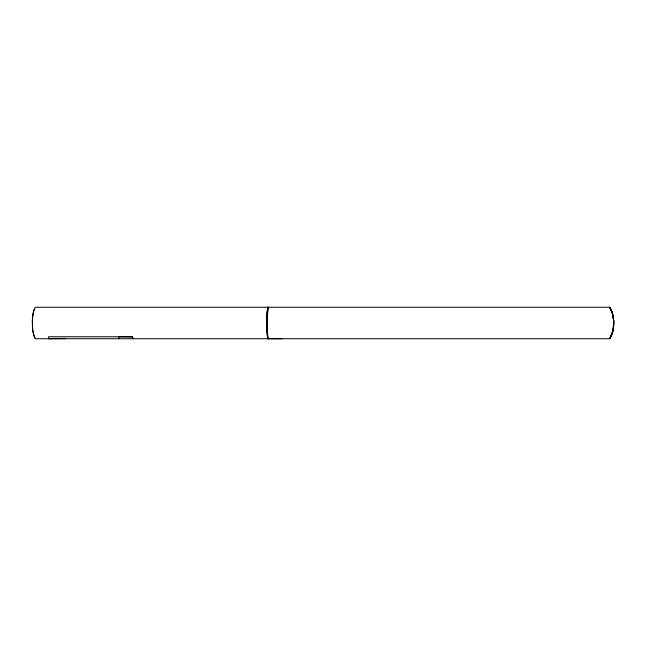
<?xml version="1.0" encoding="UTF-8"?>
<svg xmlns="http://www.w3.org/2000/svg" width="646" height="646" viewBox="0 0 646 646"><rect width="100%" height="100%" fill="white"/><g stroke="black" fill="none" stroke-linecap="round" stroke-linejoin="round"><path stroke-width="0.97" d="M282.157 338.738L267.953 338.73L267.896 338.27L267.573 338.738L266.758 323.016L267.573 307.262M267.137 323L267.953 307.262L267.145 311.453L266.758 323.016L267.961 338.738L267.21 335.387L266.758 324.042L267.702 338.294L266.951 321.958L267.961 307.262L266.976 314.077L267.137 324.034L266.758 323.016M613.684 324.034L613.692 323.024L612.61 331.955L609.751 338.738C615.113 329.307 615.113 316.702 609.759 307.262L35.32 307.262C32.066 313.27 32.203 320.448 32.437 327.094A33.624 21.124 -90 0 0 32.696 329.961L33.786 335.242L35.32 338.738L609.751 338.738C615.121 329.307 615.105 316.702 609.759 307.262L612.626 314.069L613.676 321.999L613.571 319.923L613.643 320.949M32.381 319.827L32.696 329.961M32.437 318.906L33.406 312.196M613.353 328.12L613.571 326.077M613.482 327.094L613.563 326.101M612.836 331.002L613.038 330.049M612.844 331.002L612.376 332.835M612.368 332.86L610.042 338.294L610.438 337.624M33.858 310.54L34.432 309.006M611.504 335.379L611.819 334.563M610.817 336.913L611.173 336.162M267.767 307.262L267.702 307.706M65.222 338.561L48.539 338.738L48.539 336.768L129.959 336.768L132.535 336.913L133.011 338.738L132.866 338.229M132.535 336.913L118.832 336.768L118.832 338.738M609.751 307.262L611.819 311.461M610.05 307.73L610.446 308.4M267.961 338.738L267.509 338.294M611.81 311.437L612.109 312.309M65.141 338.294L65.27 338.738M612.376 313.189L612.626 314.093M612.844 315.022L613.474 318.938M32.833 330.913L34.109 336.162A17.523 13.994 89.9 0 0 35.005 338.133"/></g></svg>
